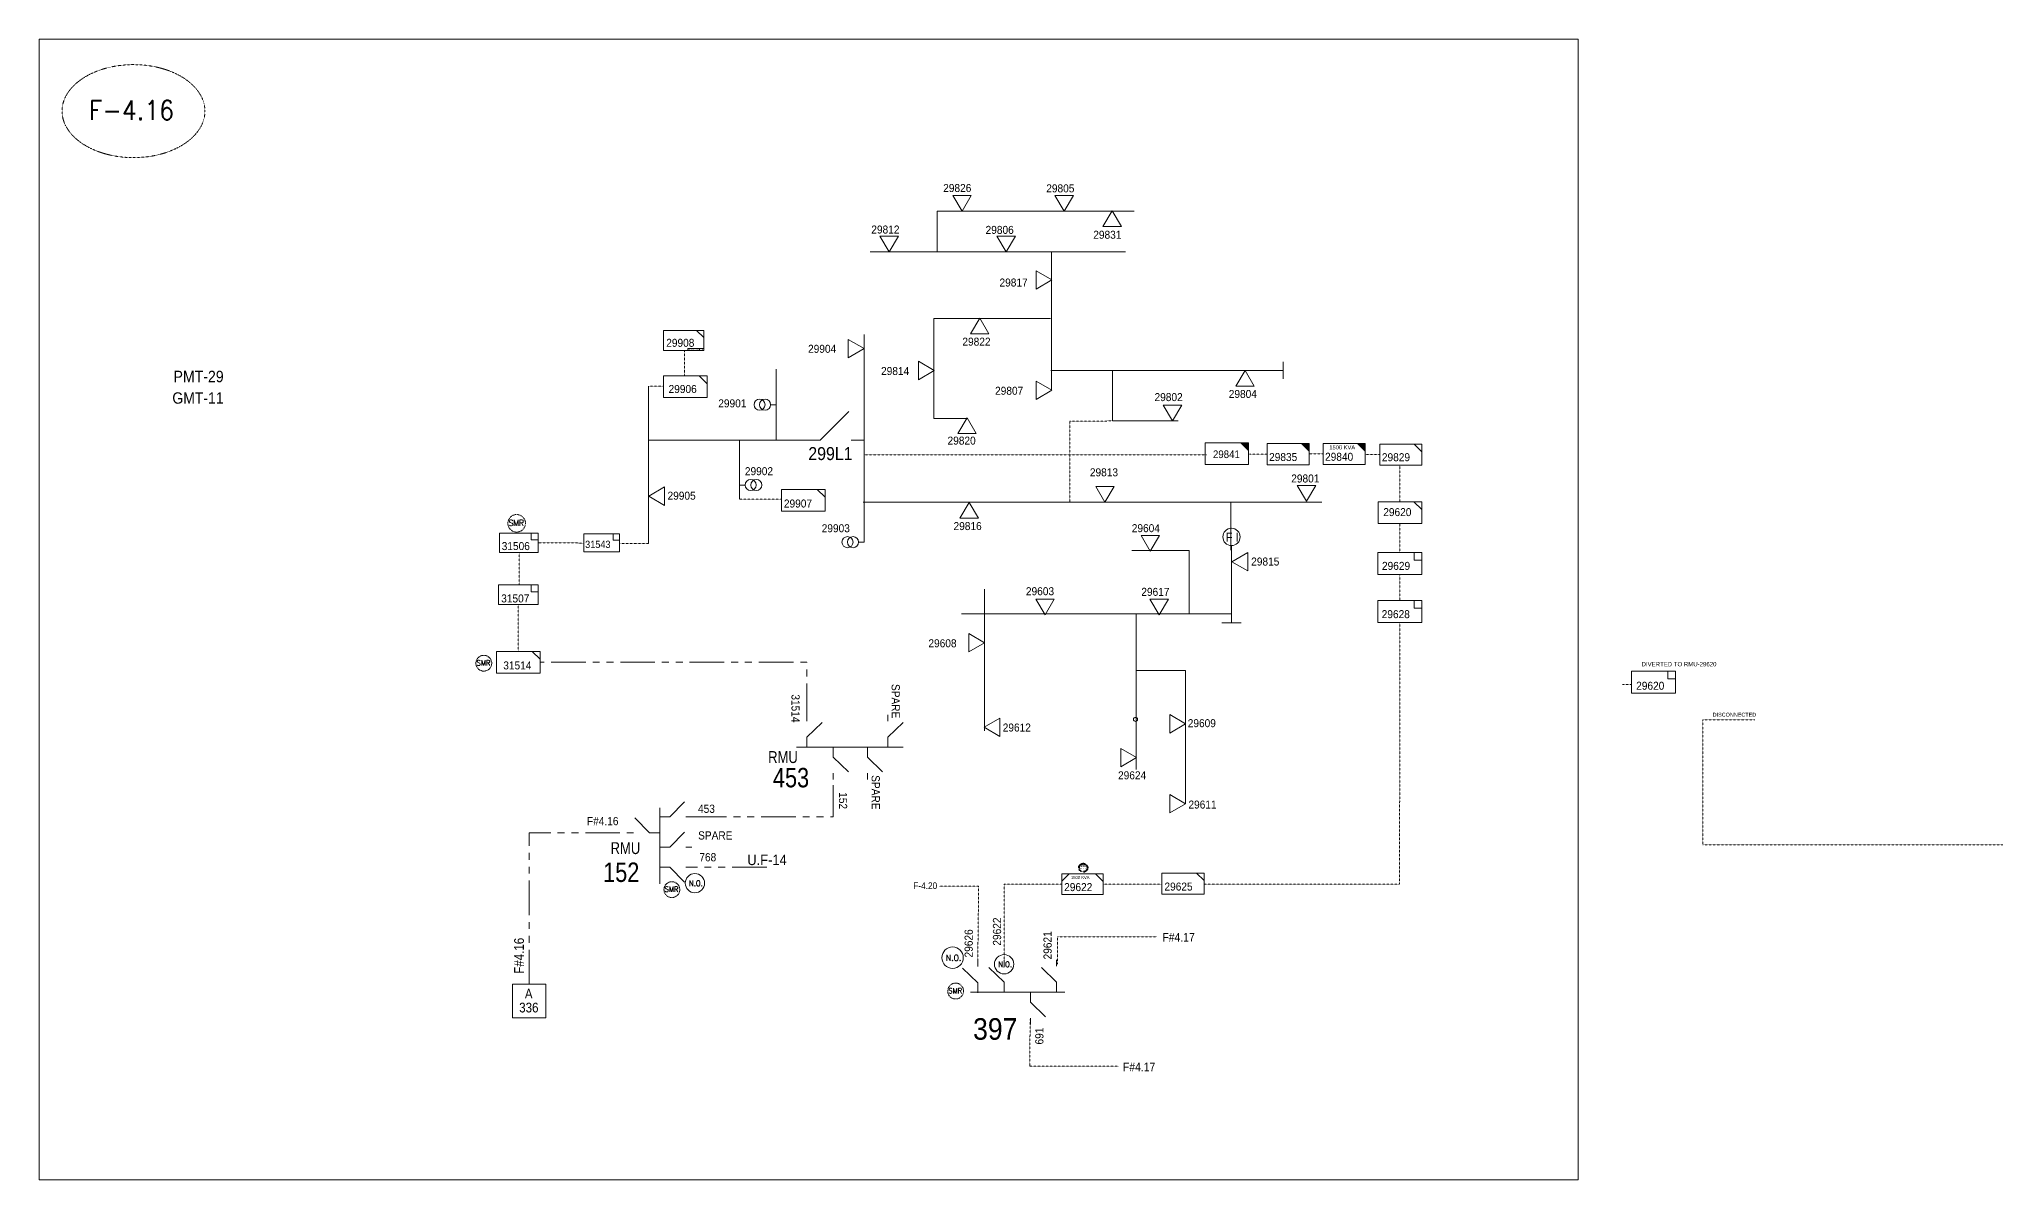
# Model space of a CAD drawing. Header units: metres. Extents: x 65984 to 144644, y -19036 to 23726.
# Drawn here: x 108281 to 110540, y -7036 to -5723 of the extents above; entities that cross this region are included whole.
import ezdxf
from ezdxf.enums import TextEntityAlignment as Align

# ---------------------------------------------------------------- set-up
doc = ezdxf.new("R2010")
doc.units = ezdxf.units.M
doc.header["$MEASUREMENT"] = 0
for name, pattern in [('( Phantom )', [2.5, 1.25, -0.25, 0.25, -0.25, 0.25, -0.25]), ('DGN Style 3', [0.013877, 0, -0.013877]), ('DGN Style 4', [1.6, 0.8, -0.4, 0, -0.4])]:
    doc.linetypes.add(name, pattern=pattern)
doc.layers.get('0').update_dxf_attribs({"color": 95, "lineweight": 40})
for name, color, linetype, lineweight in [('ABS', 7, 'Continuous', 40), ('CONTRACTOR NAME', 95, 'Continuous', 40), ('d_eos', 111, 'Continuous', 40), ('d_eos no', 121, 'Continuous', 40), ('d_fco text', 95, 'Continuous', 40), ('d_oh branch', 94, 'Continuous', 40), ('d_switch', 95, 'Continuous', 40), ('d_tf', 1, 'Continuous', 40), ('d_tf no', 6, 'Continuous', 40), ('d_tf_200', 1, 'Continuous', 40), ('d_ug cable', 95, 'Continuous', 40), ('d_unit sub', 7, 'Continuous', 40), ('EARTH FAULT INDICATOR', 95, 'Continuous', 40), ('FDR  2  10', 251, 'Continuous', 40), ('fedr no', 95, 'Continuous', 40), ('GRID STATION  04', 7, 'Continuous', 40), ('O H MAIN FEEDER', 4, 'Continuous', 100), ('SW N O', 114, 'Continuous', 30)]:
    doc.layers.add(name, color=color, linetype=linetype, lineweight=lineweight)
doc.styles.add('NASKHF', font='naskhf.shx', dxfattribs={"height": 8})
doc.styles.get("Standard").update_dxf_attribs({"font": 'txt.shx'})
doc.styles.add('Style-Andalus', font='andlso.ttf')
doc.styles.add('Style-Arial', font='arial.ttf')
doc.styles.add('Style-ENGINEERING', font='ENGINEERING.shx')
doc.styles.add('Style-msdefault', font='msdefault.shx')
doc.styles.add('Style-simplex', font='simplex.shx')
doc.styles.add('Style-STANDARD', font='STANDARD.shx')

# ---------------------------------------------------------------- blocks, each defined once
blk = doc.blocks.new('TF3')
at = {"color": 0, "linetype": 'ByBlock', "lineweight": -2}
for p, q in [((11.3, 9), (18.3, 9)), ((18.3, 9), (18.3, 2))]:
    blk.add_line(p, q, dxfattribs=at)
at = {"color": 0, "linetype": 'ByBlock', "lineweight": -2, "flags": 128}
blk.add_lwpolyline([(18.3, 2), (11.3, 2), (11.3, 9)], dxfattribs=at)
at = {"color": 0, "linetype": 'ByBlock', "lineweight": -2}
blk.add_3dface([(-21.7, 9), (18.3, 9), (18.3, -11), (-21.7, -11)], dxfattribs=at)
blk = doc.blocks.new('TF_8')
at = {"color": 0, "linetype": 'ByBlock', "lineweight": -2}
blk.add_line((6.3, 4.95), (9.9, 1.35), dxfattribs=at)
blk.add_3dface([(-10.1, 4.95), (9.9, 4.95), (9.9, -5.05), (-10.1, -5.05)], dxfattribs=at)
blk = doc.blocks.new('TFU_94')
at = {"layer": 'd_tf_200', "color": 1, "linetype": 'Continuous', "lineweight": 13}
blk.add_line((0, 10), (0, 0), dxfattribs=at)
for centre in [(0, 30), (0, 20)]:
    blk.add_circle(centre, 10, dxfattribs=at)
blk = doc.blocks.new('*U1256')
at = {"layer": 'ABS', "color": 7, "linetype": 'Continuous', "lineweight": 13, "ltscale": 0.52989}
for p, q in [((-8.3, 9.1), (-8.3, 16.6)), ((-8.3, 9.1), (8.3, -7.6)), ((-8.3, -16.6), (-8.3, -9))]:
    blk.add_line(p, q, dxfattribs=at)
blk = doc.blocks.new('exist.us-1000kva')
at = {"color": 0, "linetype": 'ByBlock', "lineweight": -2, "flags": 128}
blk.add_lwpolyline([(40, 12.9), (32.8, 20), (40, 20)], close=True, dxfattribs=at)
at = {"color": 0, "linetype": 'ByBlock', "lineweight": -2, "extrusion": (0, 0, -1)}
blk.add_solid([(-40, 12.9), (-32.8, 20), (-40, 20)], dxfattribs=at)
at = {"color": 0, "linetype": 'ByBlock', "lineweight": -2, "xscale": 2, "yscale": 2}
blk.add_blockref('TF_8', (20.2, 10.1), dxfattribs=at)
blk = doc.blocks.new('*U1006')
at = {"layer": 'EARTH FAULT INDICATOR', "color": 2, "linetype": 'Continuous', "lineweight": 13}
blk.add_circle((0.02, 0.13), 4, dxfattribs=at)
at = {"layer": 'EARTH FAULT INDICATOR', "color": 2, "lineweight": 13, "style": 'Style-Andalus', "width": 0.9}
blk.add_text('F I', height=4.234, dxfattribs=at).set_placement((-2.61, 2.11), align=Align.TOP_LEFT)
blk = doc.blocks.new('*U3026')
at = {"layer": 'd_unit sub', "color": 2, "linetype": 'Continuous', "lineweight": 13, "flags": 128}
blk.add_lwpolyline([(20, 10), (12.8, 10), (20, 2.8)], close=True, dxfattribs=at)
at = {"layer": 'd_unit sub', "color": 2, "linetype": 'Continuous', "lineweight": 13, "xscale": 2, "yscale": 2, "zscale": 0.8461415128981613}
blk.add_blockref('TF_8', (0.2, 0.1), dxfattribs=at)
blk = doc.blocks.new('TRA1_1176')
at = {"layer": 'd_tf', "color": 1, "linetype": 'Continuous', "lineweight": 13, "ltscale": 0.001062, "flags": 128}
blk.add_lwpolyline([(9.9, -17.1), (-0.1, -0.1), (-10.1, -17.1)], close=True, dxfattribs=at)
blk = doc.blocks.new('TRA1_1175')
at = {"layer": 'd_tf', "color": 1, "linetype": 'Continuous', "lineweight": 13, "ltscale": 0.001062, "xscale": 1.000046566207833, "yscale": 1.000046566207833, "zscale": 1.000046566207833, "rotation": 180}
blk.add_blockref('TRA1_1176', (0, 0), dxfattribs=at)
blk = doc.blocks.new('*U3029')
at = {"layer": 'd_unit sub', "color": 1, "linetype": 'Continuous', "lineweight": 13, "flags": 128}
blk.add_lwpolyline([(20, 10), (12.8, 10), (20, 2.8)], close=True, dxfattribs=at)
at = {"layer": 'd_unit sub', "color": 1, "linetype": 'Continuous', "lineweight": 13, "xscale": 2, "yscale": 2, "zscale": 0.8461415128981613}
blk.add_blockref('TF_8', (0.2, 0.1), dxfattribs=at)
blk = doc.blocks.new('TRA1_1178')
at = {"layer": 'd_tf', "color": 1, "linetype": 'Continuous', "lineweight": 13, "ltscale": 0.001062, "flags": 128}
blk.add_lwpolyline([(10, -17.1), (0, -0.1), (-10, -17.1)], close=True, dxfattribs=at)
blk = doc.blocks.new('TRA1_1177')
at = {"layer": 'd_tf', "color": 1, "linetype": 'Continuous', "lineweight": 13, "ltscale": 0.001062, "xscale": 1.000046566207833, "yscale": 1.000046566207833, "zscale": 1.000046566207833, "rotation": 180}
blk.add_blockref('TRA1_1178', (0, 0), dxfattribs=at)
blk = doc.blocks.new('TRA1_1180')
at = {"layer": 'd_tf', "color": 1, "linetype": 'Continuous', "lineweight": 13, "ltscale": 0.001062, "flags": 128}
blk.add_lwpolyline([(10.1, -17), (0.1, 0), (-9.9, -17)], close=True, dxfattribs=at)
blk = doc.blocks.new('TRA1_1179')
at = {"layer": 'd_tf', "color": 1, "linetype": 'Continuous', "lineweight": 13, "ltscale": 0.001062, "xscale": 1.000046566207833, "yscale": 1.000046566207833, "zscale": 1.000046566207833, "rotation": 180}
blk.add_blockref('TRA1_1180', (0, 0), dxfattribs=at)
blk = doc.blocks.new('*U893')
at = {"layer": 'SW N O', "color": 3, "lineweight": 13}
blk.add_circle((0, 0), 16.8, dxfattribs=at)
at = {"layer": 'SW N O', "color": 3, "lineweight": 13, "style": 'Style-STANDARD'}
blk.add_text('N.O.', height=9.6, dxfattribs=at).set_placement((1.7, -0.2), align=Align.MIDDLE_CENTER)
blk = doc.blocks.new('*U3831')
at = {"color": 2, "linetype": 'DGN Style 3'}
blk.add_circle((0, 0), 40.1, dxfattribs=at)
at = {"color": 1, "style": 'Style-ENGINEERING', "width": 1.09375}
blk.add_text('SMR', height=20, dxfattribs=at).set_placement((30, 7), align=Align.RIGHT)
at = {"color": 7, "true_color": 0xffffff, "insert": (-35, -5), "char_height": 5.83, "width": 324.55, "attachment_point": 1}
blk.add_mtext('\\fCalibri|b0|i0|c178178|p39;ACTIVE 26.09.2023\\P', dxfattribs=at)
blk = doc.blocks.new('*U4240')
at = {"layer": 'd_unit sub', "color": 2, "linetype": 'Continuous', "lineweight": 13, "flags": 128}
for points in [[(-9.48, 1.38), (-6.07, 4.73), (-9.48, 4.73)], [(9.49, 1.32), (6.02, 4.73), (9.5, 4.73)]]:
    blk.add_lwpolyline(points, close=True, dxfattribs=at)
at = {"layer": 'd_unit sub', "color": 2, "linetype": 'Continuous', "lineweight": 13, "xscale": 0.9486633457507593, "yscale": 0.9486633457507593, "zscale": 0.3822142574396133, "rotation": 359.9999999999999}
blk.add_blockref('TF_8', (0.1, 0.04), dxfattribs=at)
blk = doc.blocks.new('*U4396')
at = {"layer": 'd_unit sub', "color": 1, "linetype": 'Continuous', "lineweight": 13, "flags": 128}
blk.add_lwpolyline([(20, 10), (12.8, 10), (20, 2.8)], close=True, dxfattribs=at)
at = {"layer": 'd_unit sub', "color": 1, "linetype": 'Continuous', "lineweight": 13, "xscale": 2, "yscale": 2, "zscale": 0.7595033227654505}
blk.add_blockref('TF_8', (0.2, 0.1), dxfattribs=at)

msp = doc.modelspace()

# ---------------------------------------------------------------- linework, layer by layer
at = {"layer": 'CONTRACTOR NAME', "color": 1, "lineweight": 13, "ltscale": 0.498271, "flags": 128}
for points in [[(109040.2, -6081.7), (109026.7, -6081.7), (109026.7, -6079.2), (109040.2, -6079.2)], [(109045.2, -6081.7), (109040.2, -6081.7), (109040.2, -6079.2), (109045.2, -6079.2)]]:
    msp.add_lwpolyline(points, close=True, dxfattribs=at)
at = {"layer": 'd_eos', "color": 7, "linetype": 'Continuous', "lineweight": 13, "ltscale": 1.588397}
for p, q in [((109163.9, -6508.2), (109163.9, -6501.2)), ((109257.1, -6508.2), (109257.1, -6501.2)), ((109163.9, -6526.7), (109181.3, -6509.8)), ((109163.9, -6538.3), (109163.9, -6526.7)), ((109257.1, -6526.7), (109274.5, -6509.8)), ((109257.1, -6538.3), (109257.1, -6526.7)), ((109151.9, -6538.3), (109274.8, -6538.3)), ((109194.1, -6538.3), (109194.1, -6549.9)), ((109194.1, -6549.9), (109211.6, -6566.8)), ((109233.6, -6538.3), (109233.6, -6549.9)), ((109233.6, -6549.9), (109251, -6566.8)), ((109194.1, -6568.4), (109194.1, -6575.4)), ((109233.6, -6568.4), (109233.6, -6575.4)), ((109360.5, -6791), (109360.5, -6784)), ((109390.7, -6790.3), (109390.7, -6783.2)), ((109451.2, -6790.3), (109451.2, -6783.2)), ((109421, -6850.4), (109421, -6857.5))]:
    msp.add_line(p, q, dxfattribs=at)
at = {"layer": 'd_eos', "color": 2, "linetype": 'Continuous', "lineweight": 13, "ltscale": 1.588397}
for p, q in [((108982.9, -6637), (108966, -6619.6)), ((108994.5, -6695.7), (108994.5, -6608.1)), ((108994.5, -6618.5), (109006.1, -6618.5)), ((109006.1, -6618.5), (109023, -6601.1)), ((109024.6, -6618.5), (109031.6, -6618.5)), ((108964.4, -6637), (108957.4, -6637)), ((108994.5, -6637), (108982.9, -6637)), ((109006.1, -6653.5), (109023, -6636)), ((108994.5, -6653.5), (109006.1, -6653.5)), ((109024.6, -6653.5), (109031.6, -6653.5)), ((108994.5, -6676.5), (109006.1, -6676.5)), ((109006.1, -6676.5), (109023, -6693.9)), ((109024.6, -6676.5), (109031.6, -6676.5)), ((109360.5, -6809.5), (109343.1, -6792.6)), ((109390.7, -6808.8), (109373.3, -6791.9)), ((109451.2, -6808.8), (109433.8, -6791.9)), ((109352.2, -6820.4), (109460.8, -6820.3)), ((109360.5, -6821.1), (109360.5, -6809.5)), ((109390.7, -6820.4), (109390.7, -6808.8)), ((109421, -6820.3), (109421, -6831.9)), ((109451.2, -6820.3), (109451.2, -6808.8)), ((109421, -6831.9), (109438.4, -6848.8))]:
    msp.add_line(p, q, dxfattribs=at)
at = {"layer": 'd_oh branch', "color": 1, "linetype": 'Continuous', "lineweight": 13}
for p, q in [((109313.9, -5921.2), (109313.9, -5968.1)), ((109540.5, -5921.2), (109313.9, -5921.2)), ((109530.6, -5968.2), (109236.5, -5968.2)), ((109445.2, -6127.7), (109445.2, -5968.2)), ((109310, -6044.7), (109310, -6159.9)), ((109444.2, -6044.7), (109310, -6044.7)), ((109229.7, -6184), (109229.7, -6063.3)), ((109711.9, -6114.4), (109711.9, -6094.7)), ((109128.5, -6185.2), (109128.5, -6103.3)), ((109711.9, -6104.5), (109444.5, -6104.5)), ((109515.7, -6162.8), (109515.7, -6104.5)), ((108981.6, -6122.9), (108981.6, -6185)), ((109348.3, -6159.9), (109310, -6159.9)), ((109590.9, -6162.8), (109515.7, -6162.8)), ((108981.6, -6185), (109168.8, -6184.8)), ((108981.6, -6185), (108981.6, -6303.9)), ((109086.5, -6184.9), (109086.5, -6252.9)), ((109229.7, -6231), (109229.7, -6184)), ((109229.7, -6302.3), (109229.7, -6231)), ((109651.6, -6256.1), (109228.8, -6256.1)), ((109756.5, -6256.1), (109651.6, -6256.1)), ((109651.6, -6256.1), (109651.6, -6311.5)), ((109537.9, -6312), (109603.7, -6312)), ((109603.7, -6312), (109603.7, -6385)), ((109652.5, -6306.2), (109652.5, -6395.3)), ((109368.1, -6356.3), (109368.1, -6519.6)), ((109341.9, -6385), (109652.5, -6385)), ((109542.7, -6385), (109542.7, -6563.9)), ((109663.7, -6395.3), (109641.3, -6395.3)), ((109542.7, -6449.9), (109599.5, -6449.9)), ((109599.5, -6603.4), (109599.5, -6449.9))]:
    msp.add_line(p, q, dxfattribs=at)
at = {"layer": 'd_ug cable', "color": 1, "linetype": 'DGN Style 3', "lineweight": 13}
for p, q in [((109023.2, -6110.9), (109023.2, -6081.7)), ((108981.6, -6122.9), (108998.9, -6122.9)), ((109229.6, -6201.6), (109623.7, -6201.6)), ((109673.3, -6201), (109693.4, -6201)), ((109742.3, -6200.7), (109757.8, -6200.7)), ((109823, -6201.5), (109806.4, -6201.5)), ((109846.2, -6213.1), (109846.1, -6255)), ((109846.2, -6280.3), (109846.1, -6314.2)), ((108949, -6303.9), (108981.6, -6303.9)), ((109846.2, -6339.7), (109846.1, -6369.6)), ((108831.7, -6374.1), (108831.7, -6428)), ((110194.9, -6506.8), (110194.9, -6650.7))]:
    msp.add_line(p, q, dxfattribs=at)
at = {"layer": 'd_ug cable', "color": 1, "linetype": 'DGN Style 3', "lineweight": 13, "flags": 128}
for points in [[(109515.7, -6162.8), (109466.6, -6163), (109466.6, -6256.1)], [(109134.7, -6252.8), (109086.5, -6252.8)], [(108907, -6303.3), (108854.5, -6303.1)], [(108832.6, -6351.3), (108832.6, -6314.2)], [(109845.9, -6696.1), (109845.9, -6696.1), (109846.1, -6394.9)], [(110102.5, -6466.1), (110102.5, -6466.1), (110112.5, -6466.1)], [(110194.8, -6506.7), (110194.8, -6506.7), (110254.5, -6506.8)], [(110195, -6650.7), (110195, -6650.7), (110539.9, -6650.8)], [(109360.5, -6784), (109361.5, -6698.5), (109316.2, -6698.5)], [(109390.7, -6784.1), (109390.7, -6696), (109457.2, -6696.1)], [(109505.2, -6696), (109505.2, -6696), (109571.7, -6696.1)], [(109621.1, -6696), (109621.1, -6696), (109845.5, -6696.1)], [(109452.1, -6788.2), (109452.1, -6756.5), (109566.5, -6756.5)], [(109420.8, -6851.8), (109420.2, -6905.5), (109522.6, -6905.5)]]:
    msp.add_lwpolyline(points, dxfattribs=at)
at = {"layer": 'd_ug cable', "color": 1, "linetype": '( Phantom )', "lineweight": 13, "ltscale": 31.857633, "flags": 128}
for points in [[(109163.9, -6504.7), (109163.9, -6440.6), (108856.8, -6440.6)], [(109031.6, -6618.5), (109194.1, -6618.5), (109194.1, -6575.4)], [(108844.3, -6811.3), (108844.3, -6637), (108957.4, -6637)]]:
    msp.add_lwpolyline(points, dxfattribs=at)
at = {"layer": 'd_ug cable', "color": 94, "linetype": '( Phantom )', "lineweight": 13, "ltscale": 31.857633, "flags": 128}
msp.add_lwpolyline([(109117.6, -6676.5), (109031.6, -6676.5)], dxfattribs=at)
at = {"layer": 'd_ug cable', "color": 2, "linetype": 'DGN Style 4', "lineweight": 13}
for centre, radius in [((108829.9, -6280.6), 10.1), ((108792.1, -6441.7), 9.1), ((109008.5, -6702.3), 9.1), ((109335, -6819.1), 9.1)]:
    msp.add_circle(centre, radius, dxfattribs=at)
at = {"layer": 'd_ug cable', "color": 3, "linetype": 'Continuous', "lineweight": 0}
msp.add_circle((109542, -6506.4), 2.36, dxfattribs=at)
at = {"layer": 'FDR  2  10', "color": 1, "linetype": 'Continuous', "lineweight": 13}
msp.add_line((109652.5, -6341.9), (109652.5, -6394.2), dxfattribs=at)
at = {"layer": 'fedr no', "color": 82, "linetype": 'DGN Style 3', "lineweight": 13, "true_color": 0x1dc70e}
msp.add_ellipse((108389, -5806.1), major_axis=(82.2, 0), ratio=0.651175, dxfattribs=at)
at = {"layer": 'GRID STATION  04', "color": 121, "linetype": 'Continuous', "lineweight": 13, "ltscale": 1.313769, "flags": 128}
msp.add_lwpolyline([(108825, -6811.3), (108825, -6849.8), (108863.6, -6849.8), (108863.6, -6811.3)], close=True, dxfattribs=at)
at = {"layer": 'O H MAIN FEEDER', "color": 140, "lineweight": 13, "ltscale": 0.861012, "flags": 128}
msp.add_lwpolyline([(110051.4, -5723.3), (108280.6, -5723.3), (108280.6, -7036.3), (110051.4, -7036.3)], close=True, dxfattribs=at)

# ---------------------------------------------------------------- block references
at = {"color": 1, "xscale": 0.12, "yscale": 0.12, "zscale": 0.12}
msp.add_blockref('*U3831', (109481.8, -6677.2), dxfattribs=at)
at = {"layer": 'ABS', "color": 7, "linetype": 'Continuous', "lineweight": 13, "ltscale": 0.52989, "xscale": 1.979173755219647, "yscale": 1.979173755219647, "zscale": 1.979173755219647, "rotation": 90.00000000000001}
msp.add_blockref('*U1256', (109197, -6168.3), dxfattribs=at)
at = {"layer": 'd_tf', "color": 1, "linetype": 'Continuous', "lineweight": 13, "ltscale": 0.001062, "xscale": 1.061921083366879, "yscale": 1.061921083366879, "zscale": 1.061921083366879}
for p in [(109342.5, -5921.3), (109460, -5921.3), (109258.7, -5968.2), (109393.3, -5968.2), (109584.7, -6162.7), (109506.9, -6256.1), (109738.8, -6255.1), (109559.1, -6312.6), (109438, -6385.8), (109569.3, -6385.8)]:
    msp.add_blockref('TRA1_1179', p, dxfattribs=at)
at = {"layer": 'd_tf', "color": 1, "linetype": 'Continuous', "lineweight": 13, "ltscale": 0.001062, "extrusion": (0, 0, -1), "xscale": 1.061921083366879, "yscale": 1.061921083366879, "zscale": 1.061921083366879, "rotation": 180}
msp.add_blockref('TRA1_1179', (-109515.3, -5921), dxfattribs=at)
at = {"layer": 'd_tf', "color": 1, "linetype": 'Continuous', "lineweight": 13, "ltscale": 0.001062, "xscale": 1.061921083366879, "yscale": 1.061921083366879, "zscale": 1.061921083366879}
for name, p, rotation in [('TRA1_1177', (109445.8, -6000.5), 89.99999999999999), ('TRA1_1177', (109362.7, -6044.2), 180), ('TRA1_1177', (109229.7, -6079.5), 89.99999999999999), ('TRA1_1177', (109310.3, -6104.7), 89.99999999999999), ('TRA1_1177', (109445.8, -6127.5), 89.99999999999999), ('TRA1_1177', (109668, -6104.4), 180), ('TRA1_1177', (109348.2, -6158.9), 180), ('TRA1_1175', (108981.9, -6249.3), 270), ('TRA1_1177', (109350.6, -6256.5), 180), ('TRA1_1175', (109652.9, -6324.7), 270), ('TRA1_1177', (109368.2, -6418.1), 89.99999999999999), ('TRA1_1175', (109367.7, -6515.3), 270), ('TRA1_1177', (109599.6, -6511.4), 89.99999999999999), ('TRA1_1177', (109543.1, -6550.4), 89.99999999999999), ('TRA1_1177', (109599.6, -6603.4), 89.99999999999999)]:
    msp.add_blockref(name, p, dxfattribs=dict(at, rotation=rotation))
at = {"layer": 'd_tf_200', "color": 1, "linetype": 'Continuous', "lineweight": 13, "xscale": 0.6371526500201268, "yscale": 0.6371526500201268, "zscale": 0.6371526500201268, "rotation": 89.99999999999991}
for p in [(109128.5, -6144.1), (109229.7, -6302.3)]:
    msp.add_blockref('TFU_94', p, dxfattribs=at)
at = {"layer": 'd_tf_200', "color": 1, "linetype": 'Continuous', "lineweight": 13, "extrusion": (0, 0, -1), "xscale": 0.6371526500201268, "yscale": 0.6371526500201268, "zscale": 0.6371526500201268, "rotation": 89.99999999999991}
msp.add_blockref('TFU_94', (-109086.5, -6236.6), dxfattribs=at)
at = {"layer": 'd_unit sub', "color": 1, "linetype": 'Continuous', "lineweight": 13}
for name, p, xscale, yscale, zscale in [('TF_8', (109022.3, -6070), 2.31617352395725, 2.31617352395725, 1.061921083366879), ('*U3029', (109024, -6123.4), 1.255015936671918, 1.255015936671918, 1.255015936671918), ('TF_8', (109847.4, -6201.4), 2.416824777725942, 2.416824777725942, 1.061921083366879), ('*U3029', (109159.8, -6254.2), 1.255015936671918, 1.255015936671918, 1.255015936671918), ('*U4396', (109846.3, -6268.3), 1.25836049215724, 1.25836049215724, 1.25836049215724), ('TF3', (108833.7, -6361.6), 1.140687918943578, 1.140687918943578, 0.3236735462102243), ('TF_8', (109596.9, -6695.3), 2.446717523512817, 2.446717523512817, 1.061921083366879)]:
    msp.add_blockref(name, p, dxfattribs=dict(at, xscale=xscale, yscale=yscale, zscale=zscale))
at = {"layer": 'd_unit sub', "color": 1, "linetype": 'Continuous', "lineweight": 13, "rotation": 359.9999999999999}
for name, p, xscale, yscale, zscale in [('exist.us-1000kva', (109622.3, -6212.9), 1.246649831361524, 1.246649831361524, 0.9557289750301914), ('exist.us-1000kva', (109693.4, -6213.1), 1.209654896231735, 1.209654896231735, 1.061921083366879), ('exist.us-1000kva', (109757.8, -6212.9), 1.209654896231735, 1.209654896231735, 1.061921083366879), ('TF3', (108929.5, -6302), 1.02661912704922, 1.02661912704922, 0.2913061915892018), ('TF3', (109848.3, -6325.6), 1.263754214225328, 1.263754214225328, 0.3236735462102243), ('TF3', (109848.3, -6381), 1.263754214225328, 1.263754214225328, 0.3236735462102243), ('TF3', (110140.3, -6462.1), 1.263754214225328, 1.263754214225328, 0.3236735462102243)]:
    msp.add_blockref(name, p, dxfattribs=dict(at, xscale=xscale, yscale=yscale, zscale=zscale))
at = {"layer": 'd_unit sub', "color": 2, "linetype": 'Continuous', "lineweight": 13}
for name, p, xscale, yscale, zscale in [('TF3', (108834.2, -6302), 1.10996151937029, 1.10996151937029, 0.3236735462102243), ('*U3026', (108831.7, -6440.6), 1.255015936671918, 1.255015936671918, 1.255015936671918), ('*U4240', (109480.9, -6696.1), 2.500505819517181, 2.500505819517181, 2.500505819517181)]:
    msp.add_blockref(name, p, dxfattribs=dict(at, xscale=xscale, yscale=yscale, zscale=zscale))
at = {"layer": 'EARTH FAULT INDICATOR', "color": 2, "linetype": 'Continuous', "lineweight": 13, "xscale": 2.48832, "yscale": 2.48832, "zscale": 2.48832}
msp.add_blockref('*U1006', (109652.4, -6296.6), dxfattribs=at)
at = {"layer": 'SW N O', "color": 3, "lineweight": 13}
for p, xscale, yscale, zscale in [((109035, -6694.9), 0.6608045227692263, 0.6608045227692263, 0.6608045227692263), ((109331.5, -6780.7), 0.7342272475213626, 0.7342272475213626, 0.7342272475213626), ((109390.8, -6788.2), 0.6608045227692263, 0.6608045227692263, 0.6608045227692263)]:
    msp.add_blockref('*U893', p, dxfattribs=dict(at, xscale=xscale, yscale=yscale, zscale=zscale))

# ---------------------------------------------------------------- texts
at = {"layer": 'CONTRACTOR NAME', "color": 1, "lineweight": 13, "style": 'Style-msdefault', "width": 0.945946}
for s, height, p in [('2016.12.25', 1.7, (109027.3, -6079.6)), ('MTC', 1.42, (109041.1, -6079.7))]:
    msp.add_text(s, height=height, dxfattribs=at).set_placement(p, align=Align.TOP_LEFT)
at = {"layer": 'd_eos no', "color": 7, "linetype": 'Continuous', "lineweight": 13}
for s, height, style, width, p in [('PMT-29', 13.18, 'Style-Arial', 0.88, (108435.1, -6105)), ('RMU', 13.69, 'Style-msdefault', 0.818182, (109119.3, -6542.9)), ('453', 22.39, 'Style-msdefault', 0.833333, (109124.8, -6562.2))]:
    msp.add_text(s, height=height, dxfattribs=dict(at, style=style, width=width)).set_placement(p, align=Align.TOP_LEFT)
at = {"layer": 'd_eos no', "color": 2, "linetype": 'Continuous', "lineweight": 13}
for s, height, style, width, p in [('RMU', 13.69, 'Style-msdefault', 0.818182, (108938, -6647.7)), ('152', 22.39, 'Style-msdefault', 0.833333, (108929.4, -6671.1)), ('397', 24.88, 'Style-Arial', 0.88, (109355.1, -6850.3))]:
    msp.add_text(s, height=height, dxfattribs=dict(at, style=style, width=width)).set_placement(p, align=Align.TOP_LEFT)
at = {"layer": 'd_eos no', "color": 7, "linetype": 'Continuous', "lineweight": 13, "ltscale": 0.358269, "style": 'Style-msdefault', "width": 0.833333}
msp.add_text('1500 KVA', height=3.42, dxfattribs=at).set_placement((109467.6, -6686.6), align=Align.TOP_LEFT)
at = {"layer": 'd_eos no', "color": 7, "linetype": 'Continuous', "lineweight": 13, "insert": (108433.7, -6129.8), "char_height": 13.088, "attachment_point": 1, "style": 'NASKHF'}
msp.add_mtext('\\fArial|b0|i0|c178178|p39;\\H1x;\\W0.88;GMT-11\\P', dxfattribs=at)
at = {"layer": 'd_fco text', "color": 7, "linetype": 'Continuous', "lineweight": 13, "style": 'Style-msdefault', "width": 0.916667}
msp.add_text('299L1', height=14.93, dxfattribs=at).set_placement((109165.5, -6192.9), align=Align.TOP_LEFT)
at = {"layer": 'd_fco text', "color": 7, "linetype": 'Continuous', "lineweight": 13, "ltscale": 0.544282, "style": 'Style-msdefault', "width": 0.916667}
msp.add_text('1500 KVA', height=4.72, dxfattribs=at).set_placement((109765, -6190.8), align=Align.TOP_LEFT)
at = {"layer": 'd_switch', "color": 6, "linetype": 'Continuous', "lineweight": 13, "ltscale": 0.648795, "style": 'Style-ENGINEERING', "width": 0.921053}
msp.add_text('DIVERTED TO RMU-29620', height=4.947, dxfattribs=at).set_placement((110210.5, -6440.3), align=Align.TOP_RIGHT)
at = {"layer": 'd_switch', "color": 194, "linetype": 'Continuous', "lineweight": 13, "style": 'Style-ENGINEERING', "width": 0.921053}
for s, rotation, p in [('31514', 269.9925, (109155.6, -6509.9)), ('SPARE', 270, (109270.8, -6505.1)), ('SPARE', 270, (109247.8, -6610.1)), ('152', 269.9925, (109210.2, -6609.6))]:
    msp.add_text(s, height=9.46, rotation=rotation, dxfattribs=at).set_placement(p, align=Align.TOP_RIGHT)
for s, p in [('F#4.16', (108910.8, -6618.7)), ('768', (109040.1, -6660.3))]:
    msp.add_text(s, height=9.46, dxfattribs=at).set_placement(p, align=Align.TOP_LEFT)
for s, p in [('453', (109058, -6604.5)), ('SPARE', (109078.2, -6635.2))]:
    msp.add_text(s, height=9.46, dxfattribs=at).set_placement(p, align=Align.TOP_RIGHT)
at = {"layer": 'd_switch', "color": 2, "linetype": 'Continuous', "lineweight": 30, "style": 'Style-ENGINEERING', "width": 0.921053}
msp.add_text('U.F-14', height=12.07, dxfattribs=at).set_placement((109095.3, -6662), align=Align.TOP_LEFT)
at = {"layer": 'd_switch', "color": 2, "linetype": 'Continuous', "lineweight": 13, "style": 'Style-ENGINEERING', "width": 0.921053}
msp.add_text('F-4.20', height=7.7, rotation=359.9994, dxfattribs=at).set_placement((109313.8, -6694), align=Align.TOP_RIGHT)
at = {"layer": 'd_switch', "color": 3, "linetype": 'Continuous', "lineweight": 13, "style": 'Style-ENGINEERING', "width": 0.921053}
for s, p in [('29626', (109345.3, -6780.4)), ('29622', (109377.9, -6766.8)), ('29621', (109436.1, -6782.7)), ('691', (109426.6, -6880.6))]:
    msp.add_text(s, height=9.46, rotation=90, dxfattribs=at).set_placement(p, align=Align.TOP_LEFT)
at = {"layer": 'd_switch', "color": 6, "linetype": 'Continuous', "lineweight": 13, "ltscale": 0.583915, "insert": (110256.2, -6498.7), "char_height": 4.452, "width": 15.61, "attachment_point": 3, "style": 'NASKHF'}
msp.add_mtext('\\FENGINEERING;\\H1x;\\W0.921053;DISCONNECTED', dxfattribs=at)
at = {"layer": 'd_tf no', "color": 1, "linetype": 'Continuous', "lineweight": 13, "style": 'Style-msdefault', "width": 0.945946}
for s, height, p in [('29826', 9.21, (109320.7, -5890)), ('29805', 9.21, (109439.3, -5890.4)), ('29812', 9.21, (109238, -5937.8)), ('29806', 9.21, (109369.5, -5938.2)), ('29831', 9.21, (109493.4, -5943.8)), ('29817', 9.21, (109385.5, -5998.8)), ('29908', 9.21, (109002, -6068.2)), ('29904', 9.21, (109165.2, -6075.1)), ('29822', 9.21, (109342.8, -6066.9)), ('29906', 9.21, (109004.7, -6121.4)), ('29814', 9.21, (109249.2, -6100.7)), ('29901', 9.21, (109061.9, -6137.9)), ('29807', 9.21, (109380.4, -6123.4)), ('29802', 9.21, (109563.9, -6130.7)), ('29804', 9.21, (109649.3, -6127.1)), ('29820', 9.21, (109325.7, -6180.8)), ('29841', 8.81, (109631.1, -6196.7)), ('29835', 9.21, (109695.7, -6199.7)), ('29840', 9.21, (109760.1, -6199.4)), ('29829', 9.21, (109825.5, -6199.9)), ('29902', 9.21, (109092.5, -6216)), ('29813', 9.21, (109489.5, -6217.3)), ('29801', 9.21, (109721.2, -6224.4)), ('29905', 9.21, (109003.5, -6244.2)), ('29907', 9.21, (109137.4, -6253.2)), ('29816', 9.21, (109332.6, -6279.2)), ('29620', 9.21, (109827.1, -6263.1)), ('31543', 8.29, (108908.7, -6300.7)), ('29903', 9.21, (109180.9, -6281.7)), ('29604', 9.21, (109537.7, -6281.6)), ('29815', 9.21, (109675.1, -6320)), ('29629', 9.21, (109825.6, -6325)), ('31507', 9.21, (108812.1, -6362.5)), ('29603', 9.21, (109415.9, -6354.2)), ('29617', 9.21, (109548.7, -6354.9)), ('29628', 9.21, (109825.3, -6380.6)), ('29608', 9.21, (109303.7, -6414.1)), ('29620', 9.21, (110118.1, -6463)), ('29609', 9.21, (109602.1, -6506.1)), ('29612', 9.21, (109389.2, -6511.1)), ('29624', 9.21, (109521.9, -6566.1)), ('29611', 9.21, (109602.9, -6599.8)), ('29625', 9.21, (109575.3, -6694.2))]:
    msp.add_text(s, height=height, dxfattribs=at).set_placement(p, align=Align.TOP_LEFT)
at = {"layer": 'd_tf no', "color": 1, "linetype": 'Continuous', "lineweight": 13, "style": 'Style-simplex', "width": 0.909091}
msp.add_text('SMR', height=6.94, dxfattribs=at).set_placement((108829.5, -6280.1), align=Align.MIDDLE_CENTER)
at = {"layer": 'd_tf no', "color": 2, "linetype": 'Continuous', "lineweight": 13, "style": 'Style-msdefault', "width": 0.945946}
for s, p in [('31506', (108812.7, -6302.2)), ('31514', (108814.5, -6439.6))]:
    msp.add_text(s, height=9.21, dxfattribs=at).set_placement(p, align=Align.TOP_LEFT)
at = {"layer": 'd_tf no', "color": 1, "linetype": 'Continuous', "lineweight": 13, "ltscale": 0.9, "style": 'Style-simplex', "width": 0.909091}
for p in [(108791.7, -6441.3), (109008.1, -6701.9), (109334.6, -6818.7)]:
    msp.add_text('SMR', height=6.25, dxfattribs=at).set_placement(p, align=Align.MIDDLE_CENTER)
at = {"layer": 'd_tf no', "color": 121, "linetype": 'Continuous', "lineweight": 13, "style": 'Style-msdefault', "width": 0.945946}
msp.add_text('29622', height=9.21, dxfattribs=at).set_placement((109459.9, -6694.8), align=Align.TOP_LEFT)
at = {"layer": 'fedr no', "color": 6, "linetype": 'Continuous', "lineweight": 13, "insert": (108386.7, -5805), "char_height": 22.03, "attachment_point": 5, "style": 'Style-STANDARD'}
msp.add_mtext('F-4.16', dxfattribs=at)
at = {"layer": 'GRID STATION  04', "color": 2, "linetype": 'Continuous', "lineweight": 13, "style": 'Style-msdefault', "width": 0.888889}
for p in [(109572.9, -6762.2), (109527.5, -6911.5)]:
    msp.add_text('F#4.17', height=10.08, rotation=359.9994, dxfattribs=at).set_placement(p)
at = {"layer": 'GRID STATION  04', "color": 3, "linetype": 'Continuous', "lineweight": 13, "style": 'Style-msdefault', "width": 0.888889}
msp.add_text('F#4.16', height=11.2, rotation=90, dxfattribs=at).set_placement((108827, -6799.2), align=Align.TOP_LEFT)
at = {"layer": 'GRID STATION  04', "color": 121, "linetype": 'Continuous', "lineweight": 13, "style": 'Style-msdefault', "width": 0.888889}
for s, p in [('A', (108839.3, -6816.4)), ('336', (108832.8, -6832.5))]:
    msp.add_text(s, height=11.2, dxfattribs=at).set_placement(p, align=Align.TOP_LEFT)

doc.saveas('drawing.dxf')
